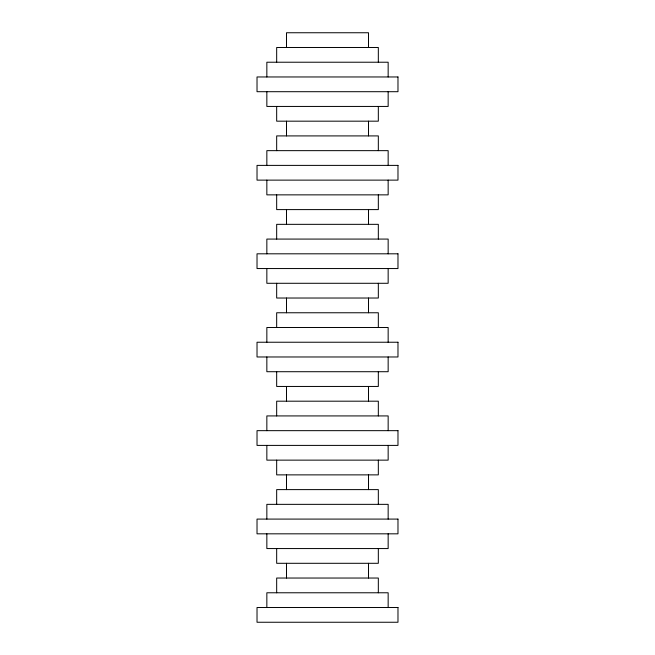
<?xml version="1.0" encoding="UTF-8"?>
<svg xmlns="http://www.w3.org/2000/svg" width="655" height="655" viewBox="0 0 655 655"><rect width="100%" height="100%" fill="white"/><g stroke="black" fill="none" stroke-linecap="round" stroke-linejoin="round"><path stroke-width="0.98" d="M388.153 76.962L388.153 62.225L266.847 62.225L266.847 76.962M388.153 91.7L388.153 106.438L266.847 106.438L266.847 91.7M388.153 165.387L388.153 150.65L266.847 150.65L266.847 165.387M388.153 180.125L388.153 194.862L266.847 194.862L266.847 180.125M388.153 253.812L388.153 239.075L266.847 239.075L266.847 253.812M388.153 268.55L388.153 283.287L266.847 283.287L266.847 268.55M388.153 342.238L388.153 327.5L266.847 327.5L266.847 342.238M388.153 356.975L388.153 371.712L266.847 371.712L266.847 356.975M388.153 430.662L388.153 415.925L266.847 415.925L266.847 430.662M388.153 445.4L388.153 460.137L266.847 460.137L266.847 445.4M388.153 519.087L388.153 504.35L266.847 504.35L266.847 519.087M388.153 533.825L388.153 548.562L266.847 548.562L266.847 533.825M388.153 607.512L388.153 592.775L266.847 592.775L266.847 607.512M378.328 62.225L378.328 47.487L276.672 47.487L276.672 62.225M378.328 106.438L378.328 121.175L276.672 121.175L276.672 106.438M378.328 150.65L378.328 135.912L276.672 135.912L276.672 150.65M378.328 194.862L378.328 209.6L276.672 209.6L276.672 194.862M378.328 239.075L378.328 224.338L276.672 224.338L276.672 239.075M378.328 283.287L378.328 298.025L276.672 298.025L276.672 283.287M378.328 327.5L378.328 312.762L276.672 312.762L276.672 327.5M378.328 371.712L378.328 386.45L276.672 386.45L276.672 371.712M378.328 415.925L378.328 401.188L276.672 401.188L276.672 415.925M378.328 460.137L378.328 474.875L276.672 474.875L276.672 460.137M378.328 504.35L378.328 489.613L276.672 489.613L276.672 504.35M378.328 548.562L378.328 563.3L276.672 563.3L276.672 548.562M378.328 592.775L378.328 578.038L276.672 578.038L276.672 592.775M368.503 47.487L368.503 32.75L286.497 32.75L286.497 47.487M368.503 121.175L368.503 135.912M368.503 209.6L368.503 224.338M368.503 298.025L368.503 312.762M368.503 386.45L368.503 401.188M368.503 474.875L368.503 489.613M368.503 563.3L368.503 578.038M286.497 121.175L286.497 135.912M286.497 209.6L286.497 224.338M286.497 298.025L286.497 312.762M286.497 386.45L286.497 401.188M286.497 474.875L286.497 489.613M286.497 563.3L286.497 578.038M397.978 76.962L257.022 76.962L257.022 91.7L397.978 91.7L397.978 76.962M397.978 165.387L257.022 165.387L257.022 180.125L397.978 180.125L397.978 165.387M397.978 253.812L257.022 253.812L257.022 268.55L397.978 268.55L397.978 253.812M397.978 342.238L257.022 342.238L257.022 356.975L397.978 356.975L397.978 342.238M397.978 430.662L257.022 430.662L257.022 445.4L397.978 445.4L397.978 430.662M397.978 519.087L257.022 519.087L257.022 533.825L397.978 533.825L397.978 519.087M397.978 607.512L257.022 607.512L257.022 622.25L397.978 622.25L397.978 607.512"/></g></svg>
